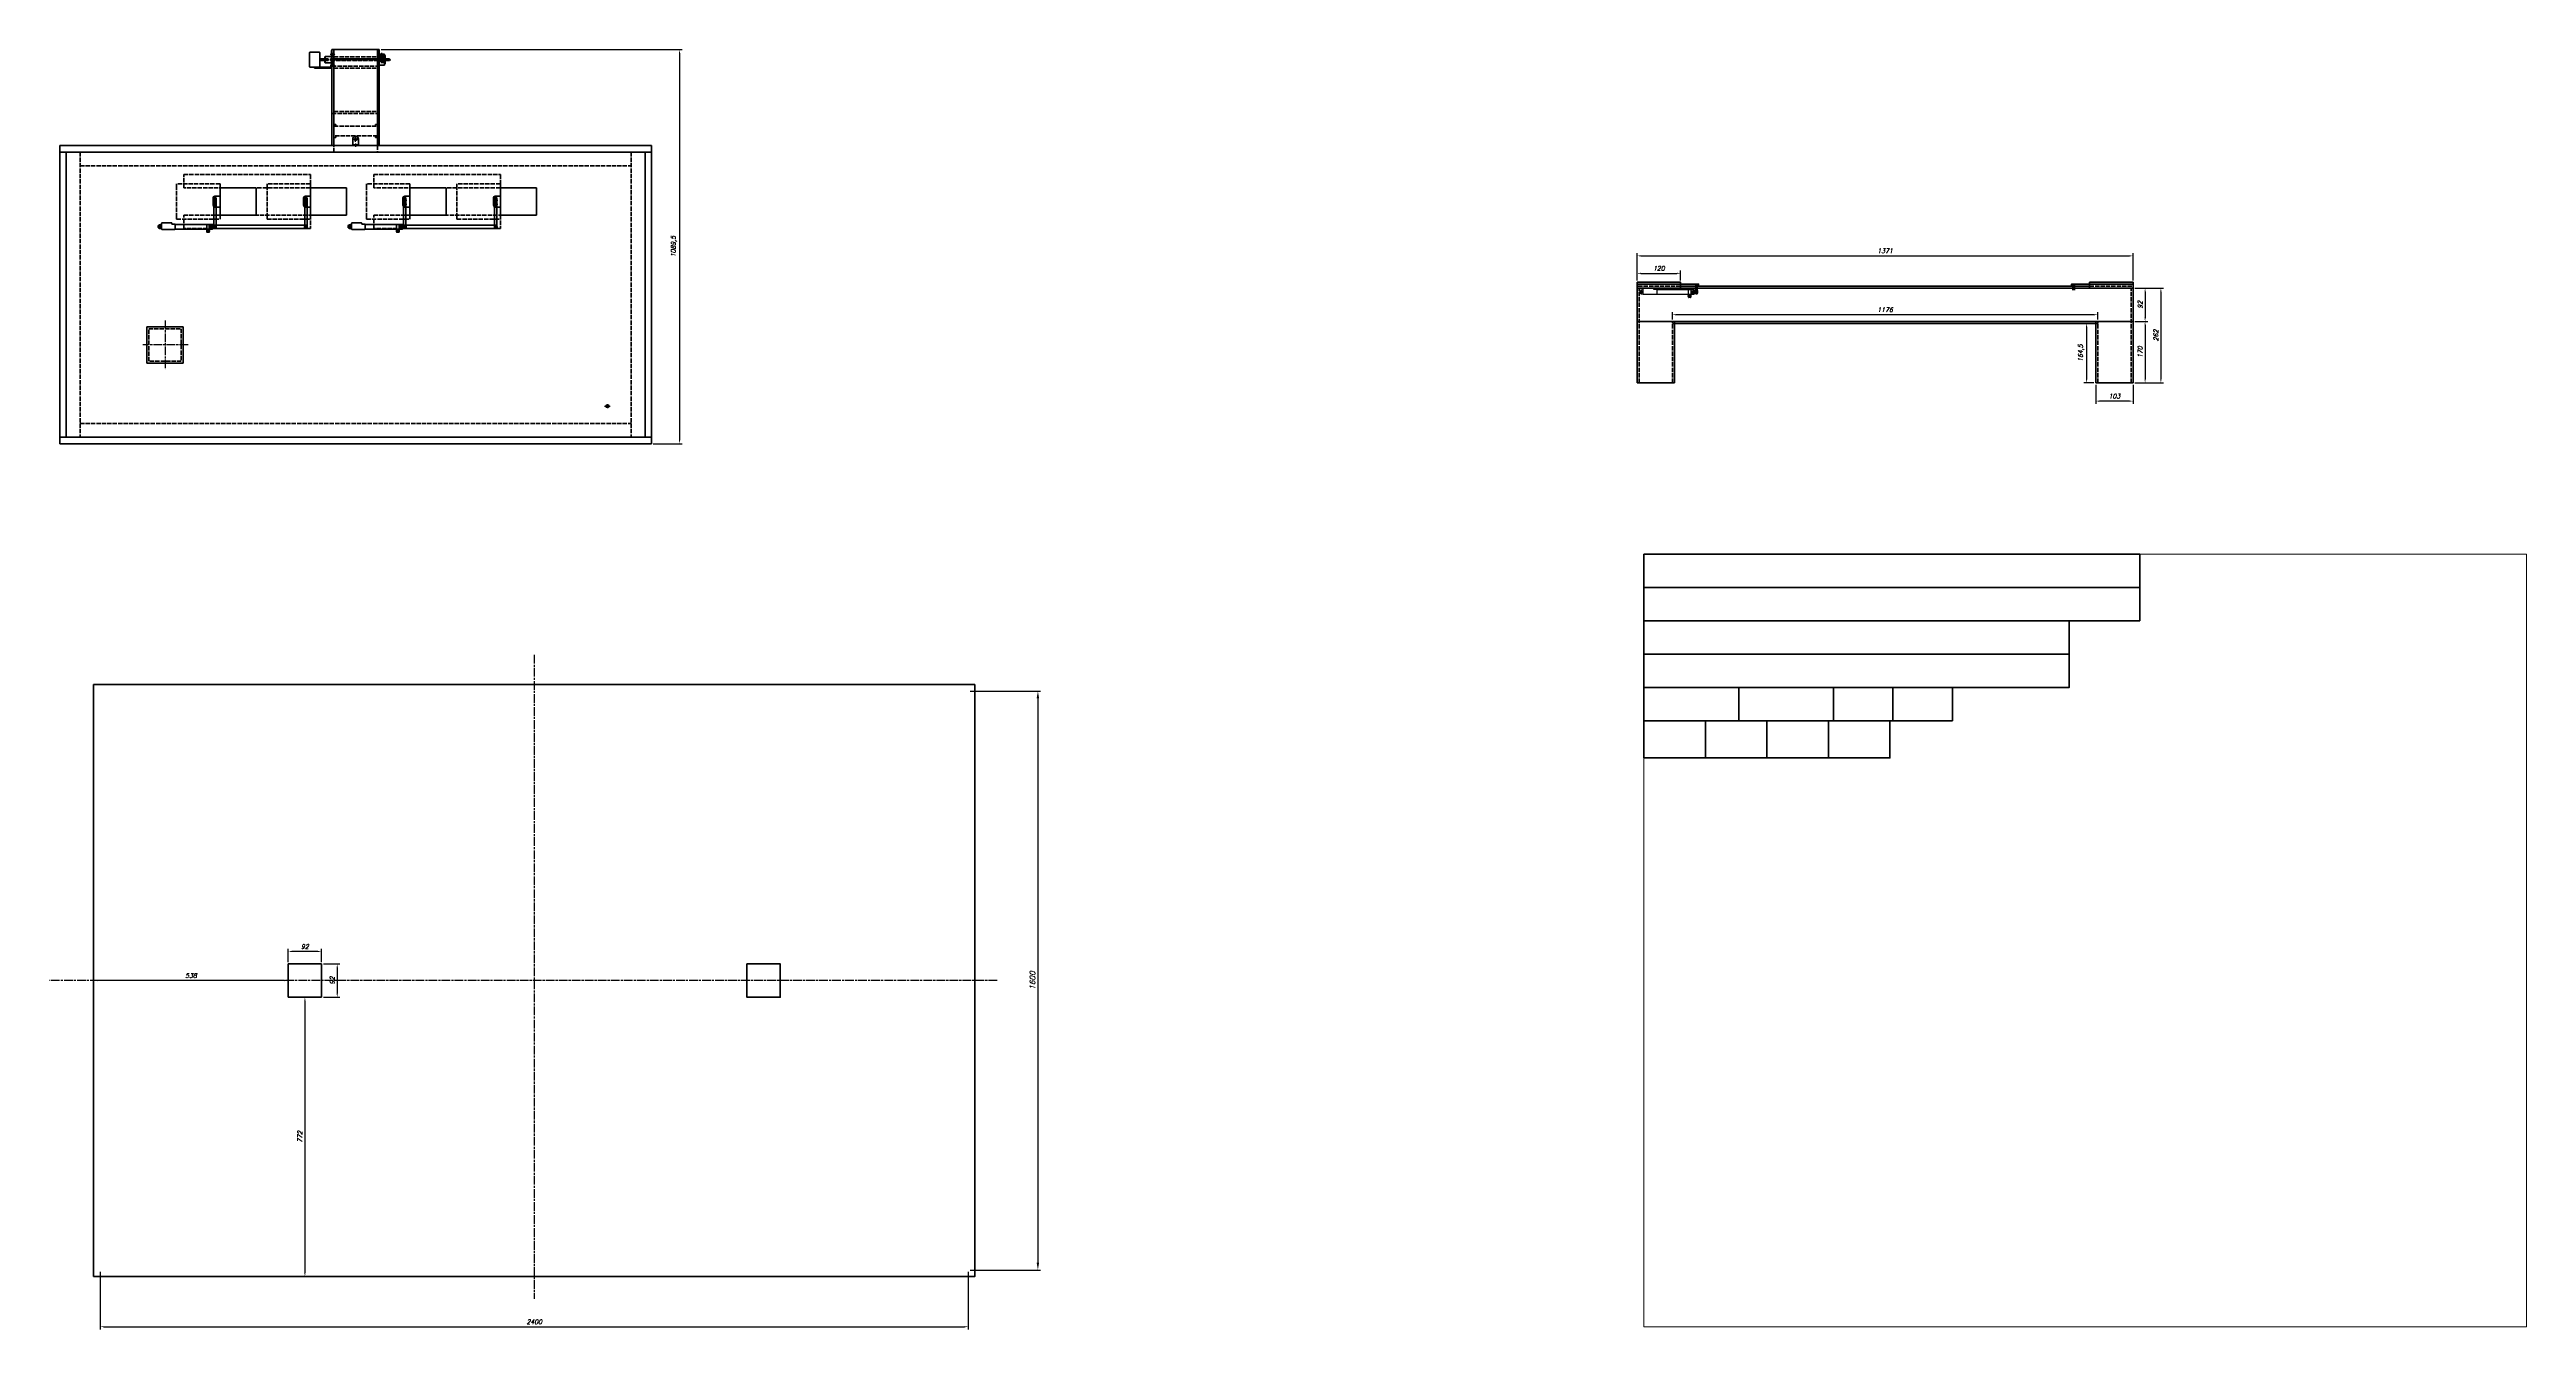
# Model space of a CAD drawing. Header units: millimetres. Extents: x 31 to 13852, y -4936 to 4514.
# Drawn here: x 7004 to 13852, y -2514 to 1023 of the extents above; entities that cross this region are included whole.
import ezdxf

# ---------------------------------------------------------------- set-up
doc = ezdxf.new("R2010")
doc.units = ezdxf.units.MM
for name, pattern in [('ACAD_ISO02W100', [15, 12, -3]), ('ACAD_ISO08W100', [36, 24, -3, 6, -3]), ('CENTER2', [1.125, 0.75, -0.125, 0.125, -0.125])]:
    doc.linetypes.add(name, pattern=pattern)
for name, color, linetype, lineweight in [('ACABADO', 7, 'Continuous', 50), ('AUXILIAR', 4, 'Continuous', 9), ('EJES', 1, 'ACAD_ISO08W100', 25), ('OCULTA', 3, 'ACAD_ISO02W100', 35), ('TEXTO', 1, 'Continuous', 35)]:
    doc.layers.add(name, color=color, linetype=linetype, lineweight=lineweight)
doc.styles.add('NORMAL', font='romans.shx', dxfattribs={"oblique": 15})
doc.dimstyles.new('ISO-25', dxfattribs={"dimtxt": 3, "dimasz": 4, "dimexe": 1.5, "dimexo": 1, "dimgap": 1.5, "dimtad": 1, "dimdec": 1, "dimtxsty": 'NORMAL', "dimcen": 0, "dimclrd": 6, "dimclre": 6, "dimclrt": 256, "dimadec": 0, "dimazin": 0, "dimtfac": 1, "dimtdec": 1, "dimtmove": 0, "dimatfit": 3, "dimfxl": 1, "dimlwd": 25, "dimlwe": 25, "dimarcsym": 0})
doc.dimstyles.new('ISO-25 (1-2)', dxfattribs={"dimtxt": 2.5, "dimasz": 2, "dimexe": 1.5, "dimexo": 1, "dimgap": 1.5, "dimtad": 1, "dimdec": 1, "dimtxsty": 'NORMAL', "dimcen": 0, "dimclrd": 6, "dimclre": 6, "dimclrt": 256, "dimadec": 0, "dimazin": 0, "dimtfac": 1, "dimtdec": 1, "dimtmove": 0, "dimatfit": 3, "dimfxl": 1, "dimlwd": 25, "dimlwe": 25, "dimarcsym": 0})

# ---------------------------------------------------------------- blocks, each defined once
blk = doc.blocks.new('*D59')
at = {"layer": 'Defpoints', "color": 0, "transparency": 16777216}
for p in [(9544.2, -750.1), (9544.2, -2350.1), (9736.7, -2350.1)]:
    blk.add_point(p, dxfattribs=at)
at = {"layer": 'TEXTO', "color": 6, "lineweight": 25, "transparency": 16777216}
for p, q in [((9549.2, -750.1), (9744.2, -750.1)), ((9736.7, -770.1), (9736.7, -2330.1)), ((9549.2, -2350.1), (9744.2, -2350.1))]:
    blk.add_line(p, q, dxfattribs=at)
at = {"layer": 'TEXTO', "color": 6, "transparency": 16777216}
for points in [[(9733.3, -770.1), (9740, -770.1), (9736.7, -750.1)], [(9733.3, -2330.1), (9740, -2330.1), (9736.7, -2350.1)]]:
    blk.add_solid(points, dxfattribs=at)
at = {"layer": 'TEXTO', "transparency": 16777216, "insert": (9721.7, -1550.1), "char_height": 15, "attachment_point": 5, "rotation": 90, "style": 'NORMAL'}
blk.add_mtext('1600', dxfattribs=at)
blk = doc.blocks.new('*D63')
at = {"layer": 'Defpoints', "color": 0, "transparency": 16777216}
for p in [(7126.2, -1550.1), (7126.2, -1550.1), (7664.2, -1550.1)]:
    blk.add_point(p, dxfattribs=at)
at = {"layer": 'TEXTO', "color": 6, "lineweight": 25, "transparency": 16777216}
for p, q in [((7126.2, -1545.1), (7126.2, -1542.6)), ((7654.2, -1550.1), (7136.2, -1550.1)), ((7664.2, -1545.1), (7664.2, -1542.6))]:
    blk.add_line(p, q, dxfattribs=at)
at = {"layer": 'TEXTO', "color": 6, "transparency": 16777216}
for points in [[(7136.2, -1548.4), (7136.2, -1551.8), (7126.2, -1550.1)], [(7654.2, -1548.4), (7654.2, -1551.8), (7664.2, -1550.1)]]:
    blk.add_solid(points, dxfattribs=at)
at = {"layer": 'TEXTO', "transparency": 16777216, "insert": (7395.2, -1536.3), "char_height": 12.5, "attachment_point": 5, "style": 'NORMAL'}
blk.add_mtext('538', dxfattribs=at)
blk = doc.blocks.new('*D64')
at = {"layer": 'Defpoints', "color": 0, "transparency": 16777216}
for p in [(7710.2, -1596.1), (7710.2, -2368.1), (7710.2, -2368.1)]:
    blk.add_point(p, dxfattribs=at)
at = {"layer": 'TEXTO', "color": 6, "lineweight": 25, "transparency": 16777216}
for p, q in [((7705.2, -1596.1), (7702.7, -1596.1)), ((7710.2, -1606.1), (7710.2, -2358.1)), ((7705.2, -2368.1), (7702.7, -2368.1))]:
    blk.add_line(p, q, dxfattribs=at)
at = {"layer": 'TEXTO', "color": 6, "transparency": 16777216}
for points in [[(7708.5, -1606.1), (7711.8, -1606.1), (7710.2, -1596.1)], [(7708.5, -2358.1), (7711.8, -2358.1), (7710.2, -2368.1)]]:
    blk.add_solid(points, dxfattribs=at)
at = {"layer": 'TEXTO', "transparency": 16777216, "insert": (7696.4, -1982.1), "char_height": 12.5, "attachment_point": 5, "rotation": 90, "style": 'NORMAL'}
blk.add_mtext('772', dxfattribs=at)
blk = doc.blocks.new('*D65')
at = {"layer": 'Defpoints', "color": 0, "transparency": 16777216}
for p in [(7756.2, -1504.1), (7756.2, -1596.1), (7799.5, -1596.1)]:
    blk.add_point(p, dxfattribs=at)
at = {"layer": 'TEXTO', "color": 6, "lineweight": 25, "transparency": 16777216}
for p, q in [((7761.2, -1504.1), (7807, -1504.1)), ((7799.5, -1514.1), (7799.5, -1586.1)), ((7761.2, -1596.1), (7807, -1596.1))]:
    blk.add_line(p, q, dxfattribs=at)
at = {"layer": 'TEXTO', "color": 6, "transparency": 16777216}
for points in [[(7797.9, -1514.1), (7801.2, -1514.1), (7799.5, -1504.1)], [(7797.9, -1586.1), (7801.2, -1586.1), (7799.5, -1596.1)]]:
    blk.add_solid(points, dxfattribs=at)
at = {"layer": 'TEXTO', "transparency": 16777216, "insert": (7785.8, -1550.1), "char_height": 12.5, "attachment_point": 5, "rotation": 90, "style": 'NORMAL'}
blk.add_mtext('92', dxfattribs=at)
blk = doc.blocks.new('*D66')
at = {"layer": 'Defpoints', "color": 0, "transparency": 16777216}
for p in [(7664.2, -1469.8), (7664.2, -1504.1), (7756.2, -1504.1)]:
    blk.add_point(p, dxfattribs=at)
at = {"layer": 'TEXTO', "color": 6, "lineweight": 25, "transparency": 16777216}
for p, q in [((7664.2, -1499.1), (7664.2, -1462.3)), ((7746.2, -1469.8), (7674.2, -1469.8)), ((7756.2, -1499.1), (7756.2, -1462.3))]:
    blk.add_line(p, q, dxfattribs=at)
at = {"layer": 'TEXTO', "color": 6, "transparency": 16777216}
for points in [[(7674.2, -1468.1), (7674.2, -1471.5), (7664.2, -1469.8)], [(7746.2, -1468.1), (7746.2, -1471.5), (7756.2, -1469.8)]]:
    blk.add_solid(points, dxfattribs=at)
at = {"layer": 'TEXTO', "transparency": 16777216, "insert": (7710.2, -1456), "char_height": 12.5, "attachment_point": 5, "style": 'NORMAL'}
blk.add_mtext('92', dxfattribs=at)
blk = doc.blocks.new('*D67')
at = {"layer": 'Defpoints', "color": 0, "transparency": 16777216}
for p in [(7144.2, -2350.1), (9544.2, -2350.1), (9544.2, -2506.7)]:
    blk.add_point(p, dxfattribs=at)
at = {"layer": 'TEXTO', "color": 6, "lineweight": 25, "transparency": 16777216}
for p, q in [((7144.2, -2355.1), (7144.2, -2514.2)), ((9544.2, -2355.1), (9544.2, -2514.2)), ((7154.2, -2506.7), (9534.2, -2506.7))]:
    blk.add_line(p, q, dxfattribs=at)
at = {"layer": 'TEXTO', "color": 6, "transparency": 16777216}
for points in [[(7154.2, -2505.1), (7154.2, -2508.4), (7144.2, -2506.7)], [(9534.2, -2505.1), (9534.2, -2508.4), (9544.2, -2506.7)]]:
    blk.add_solid(points, dxfattribs=at)
at = {"layer": 'TEXTO', "transparency": 16777216, "insert": (8344.2, -2493), "char_height": 12.5, "attachment_point": 5, "style": 'NORMAL'}
blk.add_mtext('2400', dxfattribs=at)
blk = doc.blocks.new('*U100')
at = {"layer": 'EJES', "color": 0, "linetype": 'CENTER2', "transparency": 16777216}
for p, q in [((-5.6, 0), (-0.4, 0)), ((0, 0.4), (0, 5.6)), ((0.4, 0), (5.6, 0)), ((0, -5.6), (0, -0.4))]:
    blk.add_line(p, q, dxfattribs=at)
at = {"layer": 'EJES', "color": 0, "linetype": 'Continuous', "transparency": 16777216}
for p, q in [((-0.2, 0), (0.2, 0)), ((0, -0.2), (0, 0.2))]:
    blk.add_line(p, q, dxfattribs=at)
blk = doc.blocks.new('*U101')
at = {"layer": 'EJES', "color": 0, "linetype": 'CENTER2', "transparency": 16777216}
for p, q in [((-5.5, 0), (-0.4, 0)), ((0, 0.4), (0, 5.5)), ((0.4, 0), (5.5, 0)), ((0, -5.5), (0, -0.4))]:
    blk.add_line(p, q, dxfattribs=at)
at = {"layer": 'EJES', "color": 0, "linetype": 'Continuous', "transparency": 16777216}
for p, q in [((-0.2, 0), (0.2, 0)), ((0, -0.2), (0, 0.2))]:
    blk.add_line(p, q, dxfattribs=at)
blk = doc.blocks.new('*U102')
at = {"layer": 'EJES', "color": 0, "linetype": 'CENTER2', "transparency": 16777216}
for p, q in [((-5.1, 0), (-0.3, 0)), ((0, 0.3), (0, 5.1)), ((0.3, 0), (5.1, 0)), ((0, -5.1), (0, -0.3))]:
    blk.add_line(p, q, dxfattribs=at)
at = {"layer": 'EJES', "color": 0, "linetype": 'Continuous', "transparency": 16777216}
for p, q in [((-0.2, 0), (0.2, 0)), ((0, -0.2), (0, 0.2))]:
    blk.add_line(p, q, dxfattribs=at)
blk = doc.blocks.new('*D104')
at = {"layer": 'Defpoints', "color": 0, "transparency": 16777216}
for p in [(12764.3, 452.9), (11393.3, 380.2), (12764.3, 380.2)]:
    blk.add_point(p, dxfattribs=at)
at = {"layer": 'TEXTO', "color": 6, "lineweight": 25, "transparency": 16777216}
for p, q in [((11393.3, 385.2), (11393.3, 460.4)), ((11403.3, 452.9), (12754.3, 452.9)), ((12764.3, 385.2), (12764.3, 460.4))]:
    blk.add_line(p, q, dxfattribs=at)
at = {"layer": 'TEXTO', "color": 6, "transparency": 16777216}
for points in [[(11403.3, 454.5), (11403.3, 451.2), (11393.3, 452.9)], [(12754.3, 454.5), (12754.3, 451.2), (12764.3, 452.9)]]:
    blk.add_solid(points, dxfattribs=at)
at = {"layer": 'TEXTO', "transparency": 16777216, "insert": (12078.8, 466.6), "char_height": 12.5, "attachment_point": 5, "style": 'NORMAL'}
blk.add_mtext('1371', dxfattribs=at)
blk = doc.blocks.new('*D105')
at = {"layer": 'Defpoints', "color": 0, "transparency": 16777216}
for p in [(12661.3, 266.2), (12636, 101.7), (12661.3, 101.7)]:
    blk.add_point(p, dxfattribs=at)
at = {"layer": 'TEXTO', "color": 6, "lineweight": 25, "transparency": 16777216}
for p, q in [((12656.3, 266.2), (12628.5, 266.2)), ((12636, 256.2), (12636, 111.7)), ((12656.3, 101.7), (12628.5, 101.7))]:
    blk.add_line(p, q, dxfattribs=at)
at = {"layer": 'TEXTO', "color": 6, "transparency": 16777216}
for points in [[(12634.4, 256.2), (12637.7, 256.2), (12636, 266.2)], [(12634.4, 111.7), (12637.7, 111.7), (12636, 101.7)]]:
    blk.add_solid(points, dxfattribs=at)
at = {"layer": 'TEXTO', "transparency": 16777216, "insert": (12621.1, 183.9), "char_height": 12.5, "attachment_point": 5, "rotation": 90, "style": 'NORMAL'}
blk.add_mtext('164,5', dxfattribs=at)
blk = doc.blocks.new('*D103')
at = {"layer": 'Defpoints', "color": 0, "transparency": 16777216}
for p in [(11393.3, 380.2), (11513.3, 404.6), (11513.3, 380.2)]:
    blk.add_point(p, dxfattribs=at)
at = {"layer": 'TEXTO', "color": 6, "lineweight": 25, "transparency": 16777216}
for p, q in [((11393.3, 385.2), (11393.3, 412.1)), ((11513.3, 385.2), (11513.3, 412.1)), ((11403.3, 404.6), (11503.3, 404.6))]:
    blk.add_line(p, q, dxfattribs=at)
at = {"layer": 'TEXTO', "color": 6, "transparency": 16777216}
for points in [[(11403.3, 406.3), (11403.3, 403), (11393.3, 404.6)], [(11503.3, 406.3), (11503.3, 403), (11513.3, 404.6)]]:
    blk.add_solid(points, dxfattribs=at)
at = {"layer": 'TEXTO', "transparency": 16777216, "insert": (11453.3, 418.4), "char_height": 12.5, "attachment_point": 5, "style": 'NORMAL'}
blk.add_mtext('120', dxfattribs=at)
blk = doc.blocks.new('*D106')
at = {"layer": 'Defpoints', "color": 0, "transparency": 16777216}
for p in [(12764.3, 271.7), (12764.3, 101.7), (12797.7, 101.7)]:
    blk.add_point(p, dxfattribs=at)
at = {"layer": 'TEXTO', "color": 6, "lineweight": 25, "transparency": 16777216}
for p, q in [((12769.3, 271.7), (12805.2, 271.7)), ((12797.7, 261.7), (12797.7, 111.7)), ((12769.3, 101.7), (12805.2, 101.7))]:
    blk.add_line(p, q, dxfattribs=at)
at = {"layer": 'TEXTO', "color": 6, "transparency": 16777216}
for points in [[(12796, 261.7), (12799.4, 261.7), (12797.7, 271.7)], [(12796, 111.7), (12799.4, 111.7), (12797.7, 101.7)]]:
    blk.add_solid(points, dxfattribs=at)
at = {"layer": 'TEXTO', "transparency": 16777216, "insert": (12783.9, 186.7), "char_height": 12.5, "attachment_point": 5, "rotation": 90, "style": 'NORMAL'}
blk.add_mtext('170', dxfattribs=at)
blk = doc.blocks.new('*D107')
at = {"layer": 'Defpoints', "color": 0, "transparency": 16777216}
for p in [(12661.3, 101.7), (12764.3, 101.7), (12661.3, 51.5)]:
    blk.add_point(p, dxfattribs=at)
at = {"layer": 'TEXTO', "color": 6, "lineweight": 25, "transparency": 16777216}
for p, q in [((12661.3, 96.7), (12661.3, 44)), ((12764.3, 96.7), (12764.3, 44)), ((12754.3, 51.5), (12671.3, 51.5))]:
    blk.add_line(p, q, dxfattribs=at)
at = {"layer": 'TEXTO', "color": 6, "transparency": 16777216}
for points in [[(12671.3, 53.2), (12671.3, 49.8), (12661.3, 51.5)], [(12754.3, 53.2), (12754.3, 49.8), (12764.3, 51.5)]]:
    blk.add_solid(points, dxfattribs=at)
at = {"layer": 'TEXTO', "transparency": 16777216, "insert": (12712.8, 65.3), "char_height": 12.5, "attachment_point": 5, "style": 'NORMAL'}
blk.add_mtext('103', dxfattribs=at)
blk = doc.blocks.new('*D108')
at = {"layer": 'Defpoints', "color": 0, "transparency": 16777216}
for p in [(12764.3, 363.7), (12764.3, 271.7), (12797.7, 271.7)]:
    blk.add_point(p, dxfattribs=at)
at = {"layer": 'TEXTO', "color": 6, "lineweight": 25, "transparency": 16777216}
for p, q in [((12769.3, 363.7), (12805.2, 363.7)), ((12797.7, 353.7), (12797.7, 281.7)), ((12769.3, 271.7), (12805.2, 271.7))]:
    blk.add_line(p, q, dxfattribs=at)
at = {"layer": 'TEXTO', "color": 6, "transparency": 16777216}
for points in [[(12796, 353.7), (12799.4, 353.7), (12797.7, 363.7)], [(12796, 281.7), (12799.4, 281.7), (12797.7, 271.7)]]:
    blk.add_solid(points, dxfattribs=at)
at = {"layer": 'TEXTO', "transparency": 16777216, "insert": (12783.9, 317.7), "char_height": 12.5, "attachment_point": 5, "rotation": 90, "style": 'NORMAL'}
blk.add_mtext('92', dxfattribs=at)
blk = doc.blocks.new('*D109')
at = {"layer": 'Defpoints', "color": 0, "transparency": 16777216}
for p in [(11490.8, 290.2), (11490.8, 271.7), (12666.8, 271.7)]:
    blk.add_point(p, dxfattribs=at)
at = {"layer": 'TEXTO', "color": 6, "lineweight": 25, "transparency": 16777216}
for p, q in [((11490.8, 276.7), (11490.8, 297.7)), ((12656.8, 290.2), (11500.8, 290.2)), ((12666.8, 276.7), (12666.8, 297.7))]:
    blk.add_line(p, q, dxfattribs=at)
at = {"layer": 'TEXTO', "color": 6, "transparency": 16777216}
for points in [[(11500.8, 291.9), (11500.8, 288.5), (11490.8, 290.2)], [(12656.8, 291.9), (12656.8, 288.5), (12666.8, 290.2)]]:
    blk.add_solid(points, dxfattribs=at)
at = {"layer": 'TEXTO', "transparency": 16777216, "insert": (12078.8, 304), "char_height": 12.5, "attachment_point": 5, "style": 'NORMAL'}
blk.add_mtext('1176', dxfattribs=at)
blk = doc.blocks.new('*D110')
at = {"layer": 'Defpoints', "color": 0, "transparency": 16777216}
for p in [(12764.3, 363.7), (12764.3, 101.7), (12841.4, 101.7)]:
    blk.add_point(p, dxfattribs=at)
at = {"layer": 'TEXTO', "color": 6, "lineweight": 25, "transparency": 16777216}
for p, q in [((12769.3, 363.7), (12848.9, 363.7)), ((12841.4, 353.7), (12841.4, 111.7)), ((12769.3, 101.7), (12848.9, 101.7))]:
    blk.add_line(p, q, dxfattribs=at)
at = {"layer": 'TEXTO', "color": 6, "transparency": 16777216}
for points in [[(12839.7, 353.7), (12843.1, 353.7), (12841.4, 363.7)], [(12839.7, 111.7), (12843.1, 111.7), (12841.4, 101.7)]]:
    blk.add_solid(points, dxfattribs=at)
at = {"layer": 'TEXTO', "transparency": 16777216, "insert": (12827.6, 232.7), "char_height": 12.5, "attachment_point": 5, "rotation": 90, "style": 'NORMAL'}
blk.add_mtext('262', dxfattribs=at)
blk = doc.blocks.new('*U10')
at = {"layer": 'EJES', "color": 0, "linetype": 'CENTER2', "transparency": 16777216}
for p, q in [((-5.6, 0), (-0.4, 0)), ((0, 0.4), (0, 5.6)), ((0.4, 0), (5.6, 0)), ((0, -5.6), (0, -0.4))]:
    blk.add_line(p, q, dxfattribs=at)
at = {"layer": 'EJES', "color": 0, "linetype": 'Continuous', "transparency": 16777216}
for p, q in [((-0.2, 0), (0.2, 0)), ((0, -0.2), (0, 0.2))]:
    blk.add_line(p, q, dxfattribs=at)
blk = doc.blocks.new('*U11')
at = {"layer": 'EJES', "color": 0, "linetype": 'CENTER2', "transparency": 16777216}
for p, q in [((-5.5, 0), (-0.4, 0)), ((0, 0.4), (0, 5.5)), ((0.4, 0), (5.5, 0)), ((0, -5.5), (0, -0.4))]:
    blk.add_line(p, q, dxfattribs=at)
at = {"layer": 'EJES', "color": 0, "linetype": 'Continuous', "transparency": 16777216}
for p, q in [((-0.2, 0), (0.2, 0)), ((0, -0.2), (0, 0.2))]:
    blk.add_line(p, q, dxfattribs=at)
blk = doc.blocks.new('*U12')
at = {"layer": 'EJES', "color": 0, "linetype": 'CENTER2', "transparency": 16777216}
for p, q in [((-5.1, 0), (-0.3, 0)), ((0, 0.3), (0, 5.1)), ((0.3, 0), (5.1, 0)), ((0, -5.1), (0, -0.3))]:
    blk.add_line(p, q, dxfattribs=at)
at = {"layer": 'EJES', "color": 0, "linetype": 'Continuous', "transparency": 16777216}
for p, q in [((-0.2, 0), (0.2, 0)), ((0, -0.2), (0, 0.2))]:
    blk.add_line(p, q, dxfattribs=at)
blk = doc.blocks.new('*U13')
at = {"layer": 'EJES', "color": 0, "linetype": 'CENTER2', "transparency": 16777216}
for p, q in [((-5.6, 0), (-0.8, 0)), ((0, 0.8), (0, 5.6)), ((0.8, 0), (5.6, 0)), ((0, -5.6), (0, -0.8))]:
    blk.add_line(p, q, dxfattribs=at)
at = {"layer": 'EJES', "color": 0, "linetype": 'Continuous', "transparency": 16777216}
for p, q in [((-0.4, 0), (0.4, 0)), ((0, -0.4), (0, 0.4))]:
    blk.add_line(p, q, dxfattribs=at)
blk = doc.blocks.new('LINEAL ACTUATOR 100 mm')
for p, q in [((125, -6.8), (125, 13.5)), ((132.1, 13.5), (132.1, -6.8)), ((131, -7.9), (126.1, -7.9))]:
    blk.add_line(p, q)
for points in [[(-1.4, 12.6), (-5.6, 12.6, 0.276904), (-9.1, 9.2), (-9.1, 5.2, 0.221109), (-5.6, 2.4), (-1.4, 2.4)], [(-1.4, 2.4), (-1.4, 2.4, -0.263959), (0, 1.3), (0, 13, -0.125426), (-1.4, 12.6)], [(36.5, 15, -0.414214), (37.6, 13.9), (37.6, 1.1, -0.414214), (36.5, 0), (1.1, 0, -0.414214), (0, 1.1), (0, 16.9, -0.414214), (1.1, 18), (27.8, 18, -0.414214), (28.9, 16.9), (28.9, 15), (36.5, 15)]]:
    blk.add_lwpolyline(points, format="xyb")
blk.add_lwpolyline([(140.2, 13.6), (37.6, 13.5), (37.6, 1.2), (140.2, 1.2)], close=True)
for points in [[(140.2, 13.5), (141, 13.5, -0.414214), (142.1, 12.4), (142.1, 2.3, -0.414214), (141, 1.2), (140.2, 1.2)], [(142.1, 2.9), (150, 2.9, 0.317191), (150, 12), (142.1, 12)]]:
    blk.add_lwpolyline(points, format="xyb", close=True)
for centre, radius in [((-4.6, 7.5), 2.12), ((136.7, 7.4), 1.64), ((147.4, 7.4), 2.12), ((128.6, -3.7), 2)]:
    blk.add_circle(centre, radius)
for centre, start, end in [((126.1, -6.8), 180, 270), ((131, -6.8), 270, 0)]:
    blk.add_arc(centre, 1.1, start, end)
at = {"layer": 'EJES', "linetype": 'CENTER2'}
for name, p in [('*U10', (-4.6, 7.5)), ('*U11', (128.6, -3.7)), ('*U12', (136.7, 7.4)), ('*U13', (147.4, 7.4))]:
    blk.add_blockref(name, p, dxfattribs=at)
blk = doc.blocks.new('*U119')
at = {"layer": 'EJES', "color": 0, "linetype": 'CENTER2', "transparency": 16777216}
for p, q in [((-5.5, 0), (-0.4, 0)), ((0, 0.4), (0, 5.5)), ((0.4, 0), (5.5, 0)), ((0, -5.5), (0, -0.4))]:
    blk.add_line(p, q, dxfattribs=at)
at = {"layer": 'EJES', "color": 0, "linetype": 'Continuous', "transparency": 16777216}
for p, q in [((-0.2, 0), (0.2, 0)), ((0, -0.2), (0, 0.2))]:
    blk.add_line(p, q, dxfattribs=at)
blk = doc.blocks.new('*U120')
at = {"layer": 'EJES', "color": 0, "linetype": 'CENTER2', "transparency": 16777216}
for p, q in [((-5.5, 0), (-0.4, 0)), ((0, 0.4), (0, 5.5)), ((0.4, 0), (5.5, 0)), ((0, -5.5), (0, -0.4))]:
    blk.add_line(p, q, dxfattribs=at)
at = {"layer": 'EJES', "color": 0, "linetype": 'Continuous', "transparency": 16777216}
for p, q in [((-0.2, 0), (0.2, 0)), ((0, -0.2), (0, 0.2))]:
    blk.add_line(p, q, dxfattribs=at)
blk = doc.blocks.new('*U121')
at = {"layer": 'EJES', "color": 0, "linetype": 'CENTER2', "transparency": 16777216}
for p, q in [((-5.5, 0), (-0.4, 0)), ((0, 0.4), (0, 5.5)), ((0.4, 0), (5.5, 0)), ((0, -5.5), (0, -0.4))]:
    blk.add_line(p, q, dxfattribs=at)
at = {"layer": 'EJES', "color": 0, "linetype": 'Continuous', "transparency": 16777216}
for p, q in [((-0.2, 0), (0.2, 0)), ((0, -0.2), (0, 0.2))]:
    blk.add_line(p, q, dxfattribs=at)
blk = doc.blocks.new('*U122')
at = {"layer": 'EJES', "color": 0, "linetype": 'CENTER2', "transparency": 16777216}
for p, q in [((-5.5, 0), (-0.4, 0)), ((0, 0.4), (0, 5.5)), ((0.4, 0), (5.5, 0)), ((0, -5.5), (0, -0.4))]:
    blk.add_line(p, q, dxfattribs=at)
at = {"layer": 'EJES', "color": 0, "linetype": 'Continuous', "transparency": 16777216}
for p, q in [((-0.2, 0), (0.2, 0)), ((0, -0.2), (0, 0.2))]:
    blk.add_line(p, q, dxfattribs=at)
blk = doc.blocks.new('*U123')
at = {"layer": 'EJES', "color": 0, "linetype": 'CENTER2', "transparency": 16777216}
for p, q in [((-5.5, 0), (-0.4, 0)), ((0, 0.4), (0, 5.5)), ((0.4, 0), (5.5, 0)), ((0, -5.5), (0, -0.4))]:
    blk.add_line(p, q, dxfattribs=at)
at = {"layer": 'EJES', "color": 0, "linetype": 'Continuous', "transparency": 16777216}
for p, q in [((-0.2, 0), (0.2, 0)), ((0, -0.2), (0, 0.2))]:
    blk.add_line(p, q, dxfattribs=at)
blk = doc.blocks.new('*U117')
at = {"layer": 'ACABADO'}
for p, q in [((100.7, 9.9), (100.7, -10.1)), ((105.7, 14.9), (120, 14.9)), ((120, 37.6), (120, 15.1)), ((120, 37.6), (220, 37.6)), ((120, -14.9), (120, 15)), ((220, 37.6), (220, -37.4)), ((350.7, 9.9), (350.7, -10.1)), ((355.7, 14.9), (370, 14.9)), ((370, 37.6), (370, 15.1)), ((370, 37.6), (470, 37.6)), ((370, -14.9), (370, 15)), ((470, 37.6), (470, -37.4)), ((105.7, -15.1), (120, -15.1)), ((120, -14.9), (120, -37.4)), ((220, -37.4), (120, -37.4)), ((355.7, -15.1), (370, -15.1)), ((370, -14.9), (370, -37.4)), ((470, -37.4), (370, -37.4))]:
    blk.add_line(p, q, dxfattribs=at)
for points in [[(102.4, -74.2), (109.1, -74.2), (109.1, 9.9), (102.4, 9.9)], [(354, -74.2), (360.7, -74.2), (360.7, 9.9), (354, 9.9)], [(102.4, -65.1), (360.7, -65.1), (360.7, -74.2), (102.4, -74.2)]]:
    blk.add_lwpolyline(points, close=True, dxfattribs=at)
for centre in [(105.7, 3.8), (357.3, 3.8), (105.7, -6.9), (357.3, -6.9), (357.3, -69.7)]:
    blk.add_circle(centre, 2, dxfattribs=at)
for centre, start, end in [((105.7, 9.9), 90, 180), ((355.7, 9.9), 90, 180), ((105.7, -10.1), 180, 270), ((355.7, -10.1), 180, 270)]:
    blk.add_arc(centre, 5, start, end, dxfattribs=at)
at = {"layer": 'OCULTA'}
for p, q in [((120, 49), (0, 49)), ((0, 49), (0, 43.5)), ((0, -43.5), (0, 43.5)), ((120, 43.5), (120, 49)), ((120, 43.5), (120, -43.5)), ((370, 49), (250, 49)), ((250, 49), (250, 43.5)), ((250, -43.5), (250, 43.5)), ((370, 43.5), (370, 49)), ((370, 43.5), (370, -43.5)), ((0, -43.5), (0, -49)), ((0, -49), (120, -49)), ((120, -49), (120, -43.5)), ((250, -43.5), (250, -49)), ((250, -49), (370, -49)), ((370, -49), (370, -43.5))]:
    blk.add_line(p, q, dxfattribs=at)
for points in [[(20, 74.6), (370, 74.6), (370, 37.6), (20, 37.6)], [(20, -37.4), (370, -37.4), (370, -74.4), (20, -74.4)]]:
    blk.add_lwpolyline(points, close=True, dxfattribs=at)
at = {"layer": 'ACABADO'}
blk.add_blockref('LINEAL ACTUATOR 100 mm', (-41.7, -77.1), dxfattribs=at)
at = {"layer": 'EJES', "linetype": 'CENTER2'}
for name, p in [('*U119', (105.7, 3.8)), ('*U121', (357.3, 3.8)), ('*U120', (105.7, -6.9)), ('*U122', (357.3, -6.9)), ('*U123', (357.3, -69.7))]:
    blk.add_blockref(name, p, dxfattribs=at)
blk = doc.blocks.new('*U118')
at = {"layer": 'EJES', "color": 0, "linetype": 'ByBlock', "lineweight": -2, "transparency": 16777216}
for p in [(0, 0), (525, 0)]:
    blk.add_blockref('*U117', p, dxfattribs=at)
blk = doc.blocks.new('Windows')
at = {"layer": 'EJES'}
blk.add_blockref('*U118', (4255.8, 603), dxfattribs=at)
blk = doc.blocks.new('*U157')
at = {"layer": 'EJES', "color": 0, "linetype": 'CENTER2', "transparency": 16777216}
blk.add_line((-7, 0), (7, 0), dxfattribs=at)
blk = doc.blocks.new('*U158')
at = {"layer": 'EJES', "color": 0, "linetype": 'CENTER2', "transparency": 16777216}
blk.add_line((-7, 0), (7, 0), dxfattribs=at)
blk = doc.blocks.new('*U161')
at = {"layer": 'EJES', "color": 0, "linetype": 'CENTER2', "transparency": 16777216}
blk.add_line((-78.8, 0), (91.1, 0), dxfattribs=at)
blk = doc.blocks.new('*U205')
at = {"layer": 'EJES', "color": 0, "linetype": 'CENTER2', "transparency": 16777216}
for p, q in [((-7.1, 0), (-0.7, 0)), ((0, 0.7), (0, 7.1)), ((0.7, 0), (7.1, 0)), ((0, -7.1), (0, -0.7))]:
    blk.add_line(p, q, dxfattribs=at)
at = {"layer": 'EJES', "color": 0, "linetype": 'Continuous', "transparency": 16777216}
for p, q in [((-0.4, 0), (0.4, 0)), ((0, -0.4), (0, 0.4))]:
    blk.add_line(p, q, dxfattribs=at)
blk = doc.blocks.new('*U206')
at = {"layer": 'EJES', "color": 0, "linetype": 'CENTER2', "transparency": 16777216}
blk.add_line((0, 4.5), (0, -4.5), dxfattribs=at)
blk = doc.blocks.new('*U207')
at = {"layer": 'EJES', "color": 0, "linetype": 'CENTER2', "transparency": 16777216}
for p, q in [((-6.5, 0), (-0.6, 0)), ((0, 0.6), (0, 6.5)), ((0.6, 0), (6.5, 0)), ((0, -6.5), (0, -0.6))]:
    blk.add_line(p, q, dxfattribs=at)
at = {"layer": 'EJES', "color": 0, "linetype": 'Continuous', "transparency": 16777216}
for p, q in [((-0.3, 0), (0.3, 0)), ((0, -0.3), (0, 0.3))]:
    blk.add_line(p, q, dxfattribs=at)
blk = doc.blocks.new('*D302')
at = {"layer": 'Defpoints', "color": 0, "transparency": 16777216}
for p in [(7915.9, 1023.1), (8668.4, -66.4), (8745.7, -66.4)]:
    blk.add_point(p, dxfattribs=at)
at = {"layer": 'TEXTO', "color": 6, "lineweight": 25, "transparency": 16777216}
for p, q in [((7920.9, 1023.1), (8753.2, 1023.1)), ((8745.7, 1013.1), (8745.7, -56.4)), ((8673.4, -66.4), (8753.2, -66.4))]:
    blk.add_line(p, q, dxfattribs=at)
at = {"layer": 'TEXTO', "color": 6, "transparency": 16777216}
for points in [[(8744, 1013.1), (8747.3, 1013.1), (8745.7, 1023.1)], [(8744, -56.4), (8747.3, -56.4), (8745.7, -66.4)]]:
    blk.add_solid(points, dxfattribs=at)
at = {"layer": 'TEXTO', "transparency": 16777216, "insert": (8730.7, 478.3), "char_height": 12.5, "attachment_point": 5, "rotation": 90, "style": 'NORMAL'}
blk.add_mtext('1089,5', dxfattribs=at)

msp = doc.modelspace()

# ---------------------------------------------------------------- linework, layer by layer
for p, q in [((11534.94, 338.95), (11534.94, 359.18)), ((11542.02, 359.18), (11542.02, 338.95)), ((11540.92, 337.85), (11536.04, 337.85))]:
    msp.add_line(p, q)
for points in [[(11408.53, 358.3), (11404.32, 358.3, 0.2769036), (11400.86, 354.88), (11400.86, 350.92, 0.2211089), (11404.32, 348.11), (11408.53, 348.11)], [(11408.53, 348.11), (11408.53, 348.1, -0.2639595), (11409.94, 347.05), (11409.94, 358.69, -0.1254265), (11408.53, 358.3)], [(11446.39, 360.75, -0.4142136), (11447.49, 359.65), (11447.49, 346.81, -0.4142136), (11446.39, 345.71), (11411.04, 345.71, -0.4142136), (11409.94, 346.81), (11409.94, 362.61, -0.4142136), (11411.04, 363.71), (11437.71, 363.71, -0.4142136), (11438.81, 362.61), (11438.81, 360.75), (11446.39, 360.75)]]:
    msp.add_lwpolyline(points, format="xyb")
msp.add_lwpolyline([(11550.16, 359.26), (11447.49, 359.18), (11447.49, 346.87), (11550.16, 346.95)], close=True)
for points in [[(11550.16, 359.18), (11550.98, 359.18, -0.4142136), (11552.08, 358.08), (11552.08, 347.97, -0.4142136), (11550.98, 346.87), (11550.16, 346.87)], [(11552.08, 348.61), (11559.97, 348.61, 0.317191), (11559.97, 357.72), (11552.08, 357.72)]]:
    msp.add_lwpolyline(points, format="xyb", close=True)
for centre, radius in [((11405.35, 353.22), 2.12), ((11538.53, 341.99), 2), ((11546.65, 353.11), 1.64)]:
    msp.add_circle(centre, radius)
for centre, start, end in [((11536.04, 338.95), 180, 270), ((11540.92, 338.95), 270, 0)]:
    msp.add_arc(centre, 1.1, start, end)
at = {"layer": 'ACABADO'}
for p, q in [((7723.15, 1014.65), (7723.15, 975.52)), ((7749.71, 1016.08), (7724.59, 1016.08)), ((7724.59, 974.08), (7749.71, 974.08)), ((7736.94, 974.08), (7784.94, 974.08)), ((7737.15, 974.08), (7737.15, 972.08)), ((7737.15, 972.08), (7784.94, 972.08)), ((7751.15, 975.52), (7751.15, 1014.65)), ((7751.15, 997.58), (7765.44, 997.58)), ((7751.15, 992.58), (7751.15, 997.58)), ((7765.44, 992.58), (7751.15, 992.58)), ((7766.44, 1004.08), (7765.44, 1003.08)), ((7765.44, 1003.08), (7765.44, 987.08)), ((7766.44, 986.08), (7765.44, 987.08)), ((7766.44, 1004.08), (7783.44, 1004.08)), ((7766.44, 986.08), (7766.44, 1004.08)), ((7783.44, 986.08), (7766.44, 986.08)), ((7780.44, 974.08), (7783.44, 977.08)), ((7784.94, 1020.08), (7783.44, 1020.08)), ((7783.44, 974.08), (7783.44, 1020.08)), ((7783.44, 1008.83), (7783.44, 981.33)), ((7784.94, 757.58), (7784.94, 1023.08)), ((7915.94, 1023.08), (7784.94, 1023.08)), ((7784.94, 970.08), (7784.94, 1020.08)), ((7790.44, 757.58), (7790.44, 1023.08)), ((7910.44, 1023.08), (7910.44, 757.58)), ((7915.94, 1023.08), (7915.94, 757.58)), ((7929.94, 1010.58), (7915.94, 1010.58)), ((7929.94, 999.35), (7915.94, 999.35)), ((7929.94, 991.32), (7915.94, 991.32)), ((7929.94, 979.58), (7915.94, 979.58)), ((7929.94, 982.08), (7929.94, 1010.58)), ((7930.5, 1008.08), (7929.94, 1008.08)), ((7930.5, 982.08), (7929.94, 982.08)), ((7929.94, 982.08), (7929.94, 979.58)), ((7931.94, 1006.65), (7931.94, 983.52)), ((7944.26, 997.58), (7931.94, 997.58)), ((7931.94, 992.58), (7944.26, 992.58)), ((7944.26, 992.58), (7944.26, 997.58)), ((8668.44, 757.58), (7032.44, 757.58)), ((7032.44, 757.58), (7032.44, -66.42)), ((7858.44, 759.58), (7842.44, 759.58)), ((8668.44, -66.42), (8668.44, 757.58)), ((7032.44, 739.58), (8668.44, 739.58)), ((7050.44, -48.42), (7050.44, 739.58)), ((8650.44, -48.42), (8650.44, 739.58)), ((11393.33, 101.69), (11393.33, 364.19)), ((12644.33, 363.69), (11513.33, 363.69)), ((11555.23, 357.72), (11555.23, 369.19)), ((11559.48, 348.61), (11555.23, 348.61)), ((11559.48, 357.72), (11559.48, 369.19)), ((11563.33, 369.19), (12594.33, 369.19)), ((12598.18, 357.72), (12598.18, 369.19)), ((12602.43, 357.72), (12602.43, 369.19)), ((12644.33, 380.19), (12764.33, 380.19)), ((12644.33, 374.69), (12644.33, 380.19)), ((12644.33, 363.69), (12644.33, 374.69)), ((12644.33, 374.69), (12764.33, 374.69)), ((12764.33, 363.69), (12644.33, 363.69)), ((12764.33, 380.19), (12764.33, 374.69)), ((12764.33, 374.69), (12764.33, 363.69)), ((12764.33, 101.69), (12764.33, 364.19)), ((11490.83, 271.69), (11393.33, 271.69)), ((12661.33, 271.69), (11490.83, 271.69)), ((11496.33, 101.69), (11496.33, 271.69)), ((11496.33, 266.19), (12661.33, 266.19)), ((12661.33, 101.69), (12661.33, 271.69)), ((12661.33, 266.19), (12661.33, 271.69)), ((12661.33, 271.69), (12764.33, 271.69)), ((11393.33, 101.69), (11496.33, 101.69)), ((12661.33, 101.69), (12764.33, 101.69)), ((7032.44, -48.42), (8668.44, -48.42)), ((7032.44, -66.42), (8668.44, -66.42)), ((7664.16, -1504.1), (7756.16, -1504.1)), ((7664.16, -1504.1), (7664.16, -1596.1)), ((7756.16, -1504.1), (7756.16, -1596.1)), ((7756.16, -1596.1), (7664.16, -1596.1)), ((7664.16, -1596.1), (7756.16, -1596.1))]:
    msp.add_line(p, q, dxfattribs=at)
msp.add_lwpolyline([(7850.44, 782.98), (7850.44, 782.98, -0.4142136), (7858.44, 774.98), (7858.44, 757.58), (7842.44, 757.58), (7842.44, 774.98, -0.4142136)], format="xyb", close=True, dxfattribs=at)
for points in [[(11393.33, 380.19), (11513.33, 380.19), (11513.33, 374.69), (11393.33, 374.69)], [(11393.33, 374.69), (11513.33, 374.69), (11513.33, 363.69), (11393.33, 363.69)], [(11513.33, 374.69), (11563.33, 374.69), (11563.33, 369.19), (11513.33, 369.19)], [(12644.33, 374.69), (12594.33, 374.69), (12594.33, 369.19), (12644.33, 369.19)], [(7273.44, 256.58), (7373.44, 256.58), (7373.44, 156.58), (7273.44, 156.58)], [(11412.09, -463.75), (12783.09, -463.75), (12783.09, -371.75), (11412.09, -371.75)], [(11412.09, -555.75), (12783.09, -555.75), (12783.09, -463.75), (11412.09, -463.75)], [(11412.09, -555.75), (12588.09, -555.75), (12588.09, -647.75), (11412.09, -647.75)], [(11412.09, -647.75), (12588.09, -647.75), (12588.09, -739.75), (11412.09, -739.75)], [(7126.16, -2368.1), (9562.16, -2368.1), (9562.16, -732.1), (7126.16, -732.1)], [(11412.09, -831.75), (11412.09, -739.75), (11674.09, -739.75), (11674.09, -831.75)], [(11674.09, -831.75), (11674.09, -739.75), (11936.09, -739.75), (11936.09, -831.75)], [(11936.09, -739.75), (12100.59, -739.75), (12100.59, -831.75), (11936.09, -831.75)], [(12100.59, -739.75), (12265.09, -739.75), (12265.09, -831.75), (12100.59, -831.75)], [(11412.09, -831.75), (11582.09, -831.75), (11582.09, -934.75), (11412.09, -934.75)], [(11582.09, -831.75), (11752.09, -831.75), (11752.09, -934.75), (11582.09, -934.75)], [(11752.09, -831.75), (11922.09, -831.75), (11922.09, -934.75), (11752.09, -934.75)], [(11922.09, -831.75), (12092.09, -831.75), (12092.09, -934.75), (11922.09, -934.75)], [(8932.16, -1504.1), (9024.16, -1504.1), (9024.16, -1596.1), (8932.16, -1596.1)]]:
    msp.add_lwpolyline(points, close=True, dxfattribs=at)
for centre, radius in [((7922.76, 1006.99), 3.6), ((7850.44, 774.98), 3), ((8546.44, 37.58), 4)]:
    msp.add_circle(centre, radius, dxfattribs=at)
for centre, start, end in [((7724.59, 1014.65), 90, 180), ((7724.59, 975.52), 180, 270), ((7749.71, 1014.65), 0, 90), ((7749.71, 975.52), 270, 0), ((7930.5, 1006.65), 0, 90), ((7930.5, 983.52), 270, 0)]:
    msp.add_arc(centre, 1.44, start, end, dxfattribs=at)
at = {"layer": 'AUXILIAR'}
msp.add_lwpolyline([(13852.09, -2506.75), (13852.09, -371.75), (11412.09, -371.75), (11412.09, -2506.75)], close=True, dxfattribs=at)
at = {"layer": 'EJES'}
for p, q in [((11557.35, 376.94), (11557.35, 345.91)), ((7323.44, 274.15), (7323.44, 139.02)), ((7387.56, 206.58), (7261.87, 206.58)), ((8538.72, 37.58), (8554.15, 37.58)), ((8546.44, 43.27), (8546.44, 31.9)), ((8344.16, -650.1), (8344.16, -2430.1)), ((9624.16, -1550.1), (7004.16, -1550.1))]:
    msp.add_line(p, q, dxfattribs=at)
at = {"layer": 'OCULTA'}
for p, q in [((7765.44, 997.58), (7774.15, 997.58)), ((7774.15, 992.58), (7765.44, 992.58)), ((7774.15, 992.58), (7774.15, 997.58)), ((7781.37, 997.58), (7781.37, 992.58)), ((7781.37, 997.58), (7931.94, 997.58)), ((7781.37, 992.58), (7931.94, 992.58)), ((7783.44, 1012.33), (7790.44, 1012.33)), ((7783.44, 1008.83), (7790.44, 1008.83)), ((7783.44, 1004.08), (7789.44, 1004.08)), ((7789.44, 986.08), (7783.44, 986.08)), ((7783.44, 981.33), (7790.44, 981.33)), ((7783.44, 977.83), (7790.44, 977.83)), ((7784.94, 977.08), (7915.94, 977.08)), ((7789.44, 1004.08), (7790.44, 1003.08)), ((7789.44, 986.08), (7789.44, 1004.08)), ((7790.44, 987.08), (7789.44, 986.08)), ((7790.44, 1003.08), (7910.44, 1003.08)), ((7790.44, 1003.08), (7790.44, 987.08)), ((7790.44, 997.58), (7910.44, 997.58)), ((7790.44, 971.58), (7910.44, 971.58)), ((7910.44, 1003.08), (7931.94, 1003.08)), ((7931.94, 987.08), (7910.44, 987.08)), ((7784.94, 846.08), (7915.94, 846.08)), ((7790.44, 851.58), (7910.44, 851.58)), ((7790.44, 815.93), (7795.44, 815.93)), ((7790.44, 810.93), (7910.44, 810.93)), ((7910.44, 784.93), (7790.44, 784.93)), ((7790.44, 779.93), (7795.44, 779.93)), ((7790.44, 739.58), (7790.44, 757.58)), ((7795.44, 815.93), (7795.44, 810.93)), ((7795.44, 779.93), (7795.44, 784.93)), ((7847.44, 759.58), (7847.44, 757.58)), ((7853.44, 759.58), (7853.44, 757.58)), ((7910.44, 815.93), (7905.44, 815.93)), ((7905.44, 815.93), (7905.44, 810.93)), ((7905.44, 779.93), (7905.44, 784.93)), ((7910.44, 779.93), (7905.44, 779.93)), ((7910.44, 757.58), (7910.44, 739.58)), ((7088.54, 739.58), (7088.54, -48.42)), ((7088.54, 701.48), (8612.34, 701.48)), ((8612.34, 739.58), (8612.34, -48.42)), ((11513.33, 369.19), (11393.33, 369.19)), ((11398.83, 101.69), (11398.83, 363.69)), ((11555.23, 369.19), (11555.23, 374.69)), ((11555.23, 348.61), (11555.23, 357.72)), ((11559.48, 369.19), (11559.48, 374.69)), ((11559.48, 348.61), (11559.48, 357.72)), ((12598.18, 369.19), (12598.18, 374.69)), ((12602.43, 369.19), (12602.43, 374.69)), ((12644.33, 369.19), (12764.33, 369.19)), ((12758.83, 101.69), (12758.83, 363.69)), ((11490.83, 101.69), (11490.83, 271.69)), ((11496.33, 266.19), (11490.83, 266.19)), ((12661.33, 266.19), (12666.83, 266.19)), ((12666.83, 266.19), (12666.83, 271.69)), ((12666.83, 101.69), (12666.83, 266.69)), ((7088.54, -10.32), (8612.34, -10.32))]:
    msp.add_line(p, q, dxfattribs=at)
msp.add_lwpolyline([(7278.44, 251.58), (7368.44, 251.58), (7368.44, 161.58), (7278.44, 161.58)], close=True, dxfattribs=at)

# ---------------------------------------------------------------- block references
at = {"layer": 'EJES', "linetype": 'CENTER2'}
for name, p in [('*U161', (7856.65, 995.08)), ('*U157', (7786.94, 1010.58)), ('*U158', (7786.94, 979.58)), ('*U205', (7922.76, 1006.99)), ('*U207', (7850.44, 774.98)), ('*U206', (7850.44, 758.58)), ('*U100', (11405.35, 353.22)), ('*U101', (11538.53, 341.99)), ('*U102', (11546.65, 353.11))]:
    msp.add_blockref(name, p, dxfattribs=at)
at = {"layer": 'TEXTO'}
msp.add_blockref('Windows', (3099.73, 0), dxfattribs=at)

# ---------------------------------------------------------------- dimensions: what is measured, and where the dimension line sits
for base, p1, p2, dimstyle, picture, middle in [((8745.68, -66.42), (7915.94, 1023.08), (8668.44, -66.42), 'ISO-25 (1-2)', '*D302', (8730.74, 478.33)), ((12797.69, 271.69), (12764.33, 363.69), (12764.33, 271.69), 'ISO-25 (1-2)', '*D108', (12783.94, 317.69)), ((12841.39, 101.69), (12764.33, 363.69), (12764.33, 101.69), 'ISO-25 (1-2)', '*D110', (12827.64, 232.69)), ((12636.03, 101.69), (12661.33, 266.19), (12661.33, 101.69), 'ISO-25 (1-2)', '*D105', (12621.09, 183.94)), ((12797.69, 101.69), (12764.33, 271.69), (12764.33, 101.69), 'ISO-25 (1-2)', '*D106', (12783.94, 186.69)), ((9736.66, -2350.1), (9544.16, -750.1), (9544.16, -2350.1), 'ISO-25', '*D59', (9721.66, -1550.1)), ((7799.53, -1596.1), (7756.16, -1504.1), (7756.16, -1596.1), 'ISO-25 (1-2)', '*D65', (7785.78, -1550.1)), ((7710.16, -2368.1), (7710.16, -1596.1), (7710.16, -2368.1), 'ISO-25 (1-2)', '*D64', (7696.41, -1982.1))]:
    dim = msp.add_linear_dim(base=base, p1=p1, p2=p2, angle=90, dimstyle=dimstyle, dxfattribs=at)
    dim.commit()
    dim.dimension.update_dxf_attribs({"geometry": picture, "text_midpoint": middle})
for base, p1, p2, picture, middle in [((12764.33, 452.87), (11393.33, 380.19), (12764.33, 380.19), '*D104', (12078.83, 466.62)), ((11513.33, 404.64), (11393.33, 380.19), (11513.33, 380.19), '*D103', (11453.33, 418.39)), ((11490.83, 290.21), (12666.83, 271.69), (11490.83, 271.69), '*D109', (12078.83, 303.96)), ((12661.33, 51.5), (12764.33, 101.69), (12661.33, 101.69), '*D107', (12712.83, 65.25)), ((7664.16, -1469.8), (7756.16, -1504.1), (7664.16, -1504.1), '*D66', (7710.16, -1456.05)), ((9544.16, -2506.75), (7144.16, -2350.1), (9544.16, -2350.1), '*D67', (8344.16, -2493))]:
    dim = msp.add_linear_dim(base=base, p1=p1, p2=p2, dimstyle='ISO-25 (1-2)', dxfattribs=at)
    dim.commit()
    dim.dimension.update_dxf_attribs({"geometry": picture, "text_midpoint": middle})
dim = msp.add_aligned_dim(p1=(7664.16, -1550.1), p2=(7126.16, -1550.1), distance=0, dimstyle='ISO-25 (1-2)', dxfattribs=at)
dim.commit()
dim.dimension.update_dxf_attribs({"geometry": '*D63', "text_midpoint": (7395.16, -1536.35)})

doc.saveas('drawing.dxf')
